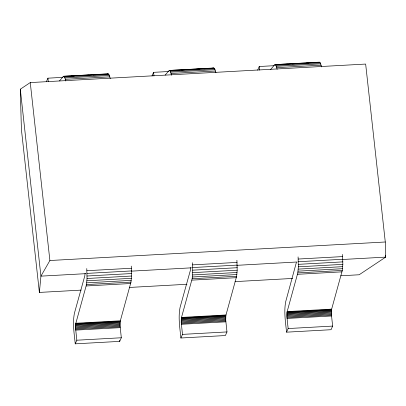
<?xml version="1.0" encoding="UTF-8"?>
<svg xmlns="http://www.w3.org/2000/svg" width="406" height="406" viewBox="0 0 406 406"><rect width="100%" height="100%" fill="white"/><g stroke="black" fill="none" stroke-linecap="round" stroke-linejoin="round"><path stroke-width="0.61" d="M131.265 266.108L131.524 276.034L130.981 282.114L120.201 321.268L120.059 325.891L121.318 337.756L119.729 341.38L75.242 343.836L76.835 340.213L75.572 328.347L75.714 323.724L86.498 284.57L87.036 278.491L86.777 268.564M236.921 260.271L237.18 270.198L236.642 276.283L225.858 315.437L225.716 320.055L226.979 331.925L225.386 335.544L180.898 338L182.492 334.382L181.228 322.511L181.375 317.893L192.155 278.739L192.693 272.654L192.434 262.728M342.578 254.44L342.837 264.367L342.299 270.447L331.519 309.6L331.377 314.224L332.636 326.089L331.042 329.713L286.555 332.169L288.148 328.545L286.89 316.68L287.032 312.057L297.811 272.903L298.349 266.823L298.09 256.896M85.082 273.4L84.798 275.892L74.43 313.183C72.415 323.303 74.227 333.717 75.242 343.836M190.739 267.564L190.455 270.061L180.086 307.352C178.072 317.472 179.883 327.881 180.898 338M296.36 262.499L285.743 301.516C283.733 311.635 285.54 322.049 286.555 332.169M81.175 290.112L39.382 292.421L40.925 276.141L20.3 89.203L30.257 82.58L365.654 64.062L385.284 241.996L385.7 257.11L359.148 274.766L340.786 275.781M46.335 81.799L47.923 78.18L62.96 77.348M151.991 75.968L153.58 72.344L168.617 71.517M257.648 70.136L259.236 66.513L274.273 65.681M30.257 82.58L49.887 260.515L40.925 276.141L85.839 273.664M59.489 80.921L63.519 76.287L108.006 73.831L108.93 74.531L110.3 78.561M165.151 75.085L169.175 70.456L213.663 68L214.586 68.695L215.956 72.725M270.406 69.736L274.832 64.62L319.319 62.164L320.243 62.864L321.613 66.894M107.575 74.12L108.006 73.831M213.663 68L210.724 68.426M318.888 62.453L319.319 62.164M63.519 76.287L108.458 73.968M169.175 70.456L214.114 68.137M274.832 64.62L319.776 62.301M63.087 76.577L66.843 76.369M71.233 76.125L74.364 75.952M78.749 75.714L81.256 75.572M86.27 75.298L88.777 75.156M93.162 74.917L96.293 74.745M100.678 74.501L103.185 74.364M174.382 70.431L176.889 70.294M181.274 70.05L184.405 69.878M188.795 69.634L191.926 69.462M196.311 69.223L199.442 69.045M203.832 68.807L206.339 68.665M276.907 64.772L280.038 64.6M284.423 64.356L287.56 64.184M291.944 63.94L294.452 63.803M299.461 63.524L301.968 63.387M306.357 63.143L308.859 63.006M313.874 62.732L316.381 62.59M63.97 76.424L64.442 76.988L108.93 74.531M169.627 70.593L170.099 71.151L214.586 68.695M275.288 64.757L275.755 65.32L320.243 62.864M64.442 76.988L64.914 77.957L109.402 75.501M170.099 71.151L170.571 72.121L215.058 69.665M275.755 65.32L276.227 66.29L320.715 63.833M64.914 77.957L65.371 79.312L109.859 76.856M170.571 72.121L171.027 73.476L215.515 71.02M276.227 66.29L276.689 67.645L321.171 65.188M49.887 260.515L385.284 241.996M86.925 270.706L131.412 268.249M192.581 264.869L237.068 262.413M298.237 259.038L342.725 256.582M87.036 273.385L131.524 270.929M192.693 267.554L237.18 265.098M298.349 261.718L342.837 259.261M131.387 271.147L191.485 267.828M237.033 265.316L297.136 261.997M342.684 259.485L385.7 257.11L385.492 255.217M87.072 276.004L131.559 273.548M192.728 270.168L237.216 267.711M298.39 264.336L342.872 261.88M87.036 278.491L131.524 276.034M192.693 272.654L237.18 270.198M298.349 266.823L342.837 264.367M86.925 280.785L131.412 278.328M192.581 274.953L237.068 272.497M298.243 269.117L342.725 266.661M86.747 282.83L131.229 280.373M192.403 276.993L236.891 274.537M298.06 271.162L342.547 268.706M86.498 284.57L130.981 282.114M192.155 278.739L236.642 276.283M297.811 272.903L342.299 270.447M86.189 285.966L130.676 283.51M191.845 280.135L236.333 277.679M297.502 274.299L341.989 271.842M129.296 287.458L186.917 284.276M235.044 281.617L292.665 278.44M75.82 323.257L120.308 320.801M181.477 317.426L225.964 314.97M287.133 311.59L331.621 309.133M75.714 323.724L120.201 321.268M181.375 317.893L225.858 315.437M287.032 312.057L331.519 309.6M75.633 324.303L120.12 321.846M181.289 318.471L225.777 316.015M286.946 312.64L331.433 310.184M75.572 324.988L120.059 322.531M181.228 319.152L225.716 316.695M286.885 313.32L331.372 310.864M75.536 325.749L120.024 323.293M181.193 319.918L225.68 317.462M286.849 314.082L331.337 311.625M75.521 326.581L120.009 324.125M181.183 320.745L225.67 318.289M286.839 314.914L331.326 312.458M75.536 327.454L120.024 324.998M181.193 321.618L225.68 319.162M286.849 315.787L331.337 313.33M75.572 328.347L120.059 325.891M181.228 322.511L225.716 320.055M286.89 316.68L331.377 314.224M75.633 329.241L120.12 326.784M181.294 323.404L225.777 320.948M286.951 317.573L331.438 315.117M75.719 330.108L120.206 327.652M181.375 324.272L225.863 321.816M287.032 318.441L331.519 315.985M76.835 340.213L121.318 337.756M182.492 334.382L226.979 331.925M288.148 328.545L332.636 326.089M276.689 67.645L277.125 69.35M171.027 73.476L171.469 75.181M65.371 79.312L65.813 81.017M259.236 66.513L259.632 70.081M153.58 72.344L153.975 75.912M119.597 340.192L119.729 341.38M47.923 78.18L48.319 81.748M39.382 292.421L21.406 129.504L20.3 89.203"/></g></svg>
